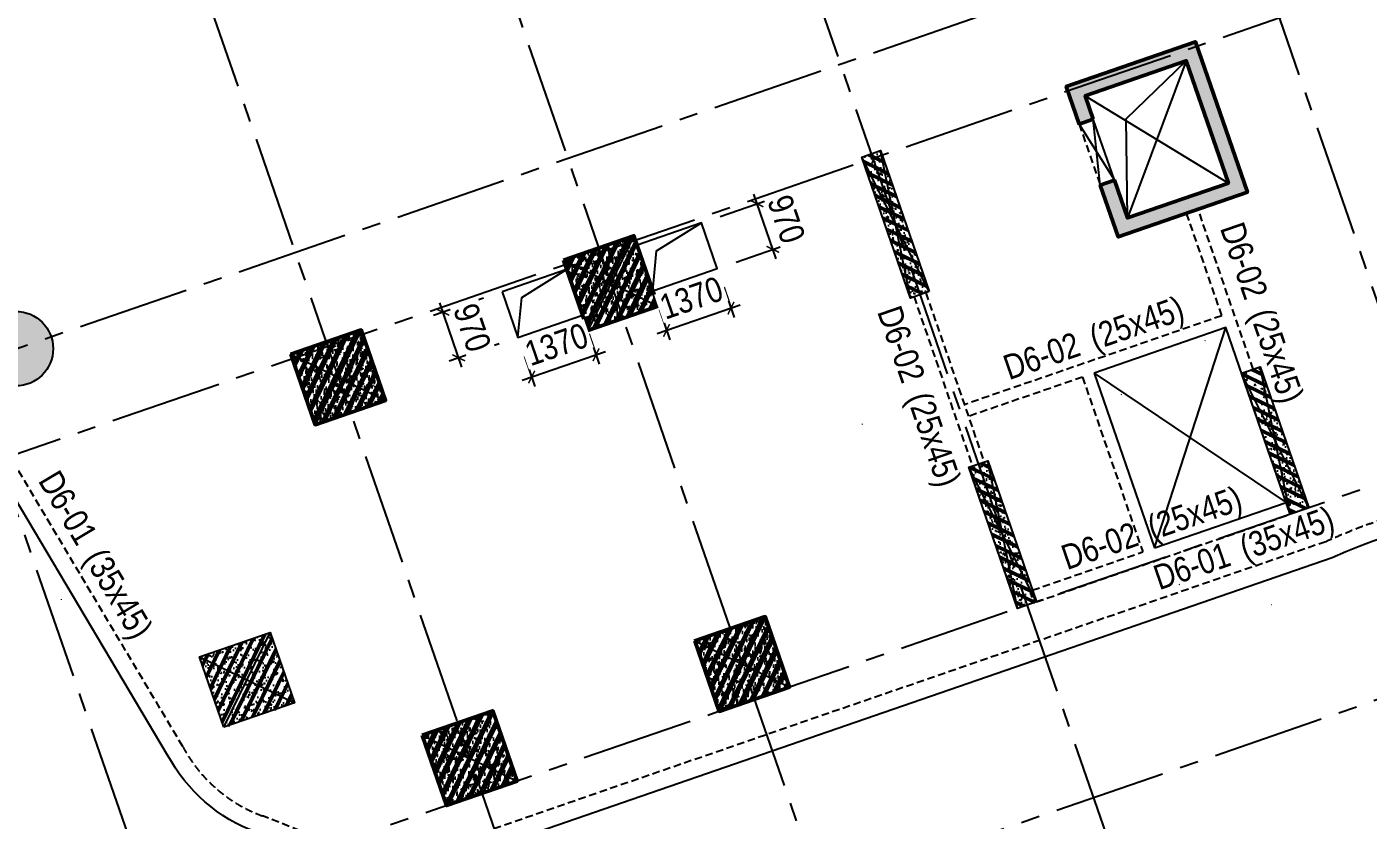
# Model space of a CAD drawing. Header units: millimetres. Extents: x -340714 to 2967022, y -655653 to 62.
# Drawn here: x 1503784 to 1530763, y -318854 to -302903 of the extents above; entities that cross this region are included whole.
import ezdxf
from ezdxf.enums import TextEntityAlignment as Align

# ---------------------------------------------------------------- set-up
doc = ezdxf.new("R2010")
doc.units = ezdxf.units.MM
doc.header["$LTSCALE"] = 100
doc.header["$PDMODE"] = 32
doc.header["$PDSIZE"] = 2.5
doc.linetypes.add('CENTER2', pattern=[1.125, 0.75, -0.125, 0.125, -0.125])
doc.linetypes.add('DASHED', pattern=[4.5, 3, -1.5])
for name, color, linetype in [('A-GLAZ', 135, 'Continuous'), ('ccu11-Khuat', 9, 'DASHED'), ('ccu11-Thay', 7, 'Continuous'), ('ccu12-Hatch', 250, 'Continuous'), ('ccu12-Manh', 8, 'Continuous'), ('ccu12-Text', 31, 'Continuous'), ('ccu12-Thay', 7, 'Continuous'), ('ccu12-Truc', 13, 'CENTER2'), ('KC-Betong', 6, 'Continuous'), ('KC2-DIM', 251, 'Continuous'), ('KT-Dim', 8, 'Continuous'), ('Xref.Asix of Basement B2$0$AUDIT_I_220805193045-5', 6, 'Continuous'), ('Xref_ST_MBDV Cot vach 30.7.2022|Xref_ST_MBDV Cot vach 30.7.2022|Xref_ST_MBDV Cot vach 30.7.2022|Xref_ST_MBDV Cot vach 30.7.2022|KC-Betong', 6, 'Continuous')]:
    doc.layers.add(name, color=color, linetype=linetype)
doc.layers.add('ccu12-Tencaukien', color=9, linetype='Continuous', lineweight=15)
doc.layers.add('KT-Net cot vach', color=6, linetype='Continuous', lineweight=50)
doc.styles.add('Arial Narrow', font='ARIALN.TTF')
doc.dimstyles.new('ccu12-200', dxfattribs={"dimscale": 200, "dimtxt": 2.5, "dimasz": 1, "dimexe": 1, "dimexo": 2, "dimgap": 1, "dimtad": 1, "dimdec": 0, "dimrnd": 5, "dimdsep": 46, "dimtxsty": 'Arial Narrow', "dimblk": 'ARCHTICK', "dimcen": -1, "dimdle": 1, "dimclrd": 256, "dimclre": 256, "dimclrt": 3, "dimadec": 0, "dimazin": 2, "dimtfac": 0.1, "dimtdec": 0, "dimtmove": 0, "dimatfit": 1, "dimldrblk": 'ARCHTICK', "dimfxl": 1, "dimtvp": 0.8333333333333334, "dimtolj": 1, "dimtzin": 12, "dimarcsym": 0})
pattern_1 = [(49.99999999999999, (-549.9999999999709, 3049.999999999996), (286.9040730403014, -25.10085399303804), [30, -330]), (355, (-549.9999999999709, 3049.999999999996), (-55.50053344520001, 300.8768534800047), [24, -264]), (100.4514, (-526.0913279999709, 3047.908263999996), (231.4037526856086, 275.7758168243814), [25.496076, -280.4568448]), (46.18420000000001, (-549.9999999999709, 3129.999999999996), (426.8964194502578, -66.20760573160723), [45, -495]), (96.6356, (-514.4253019999708, 3124.482677199996), (373.8650822194813, 389.6471483601767), [38.2441152, -420.6852]), (351.1842, (-549.9999999999709, 3129.999999999996), (373.8647780534509, 389.6474403701299), [36, -396]), (21, (-509.9999999999709, 3109.999999999996), (238.7628208473847, -161.0475562661355), [30, -330]), (326.0000000000001, (-509.9999999999709, 3109.999999999996), (97.32613276863269, 290.0600180187412), [24, -264]), (71.4514, (-490.1031067999709, 3096.579357599996), (336.089051432596, 129.012198683981), [25.496076, -280.4568448]), (37.50000000000001, (-549.9999999999709, 3049.999999999996), (4.863942126916267, 133.1575415325246), [0, -260.8, 0, -268, 0, -265]), (7.499999999999999, (-549.9999999999709, 3049.999999999996), (105.2278149768594, 157.7646847529441), [0, -152.8, 0, -254.8, 0, -101]), (327.5, (-639.1999999999709, 3049.999999999996), (213.5289744689636, -9.021948693751902), [0, -100, 0, -312, 0, -414]), (317.5, (-679.1999999999709, 3049.999999999996), (233.2744677369545, 40.04199293292709), [0, -130, 0, -207.2, 0, -294]), (45, (-549.9999999999709, 3049.999999999996), (-120.2081528017131, 120.2081528017131), []), (45, (-549.9999999999709, 3098.999999999996), (-120.2081528017131, 120.2081528017131), [])]

# ---------------------------------------------------------------- blocks, each defined once
blk = doc.blocks.new('_ARCHTICK')
at = {"color": 0, "linetype": 'ByBlock', "const_width": 0.15}
blk.add_lwpolyline([(-0.5, -0.5), (0.5, 0.5)], dxfattribs=at)
blk = doc.blocks.new('*D1051')
at = {"layer": 'Defpoints', "color": 0, "transparency": 16777216}
for p in [(312031.6406073518, -68726.15748089246, 6.01303727872371e-05), (315815.1615228205, -77470.31876241161), (312921.1710340638, -78469.46356395993)]:
    blk.add_point(p, dxfattribs=at)
at = {"layer": 'KT-Dim', "lineweight": -2, "transparency": 16777216}
for p, q in [((311653.5404447144, -68856.69585461266), (309631.7827940224, -69554.70390077842)), ((309755.5636884811, -69300.38463259961), (312986.4402209239, -78658.51364527874)), ((315437.0613601831, -77600.8571361318), (312732.1209527451, -78534.73275082007))]:
    blk.add_line(p, q, dxfattribs=at)
at = {"layer": 'KT-Dim', "lineweight": -2, "transparency": 16777216, "xscale": 200, "yscale": 200, "zscale": 200}
for p, rotation in [((309820.8328753412, -69489.43471391835), 109.0471379637702), ((312921.1710340638, -78469.46356396), 289.0471379637702)]:
    blk.add_blockref('_ARCHTICK', p, dxfattribs=dict(at, rotation=rotation))
at = {"layer": 'KT-Dim', "color": 3, "transparency": 16777216, "insert": (311801.361698141, -73830.8682427258), "char_height": 500, "attachment_point": 5, "rotation": 289.0471379637702, "style": 'Arial Narrow'}
blk.add_mtext('\\A1;9500', dxfattribs=at)
blk = doc.blocks.new('LOI-B2-T1-PN')
at = {"layer": 'KT-Net cot vach'}
h = blk.add_hatch(dxfattribs=at)
h.set_pattern_fill('1BETONG2-BOP', color=250, scale=30, style=0, pattern_type=2)
h.set_pattern_definition([(69.04713795401962, (17329.27607425128, -10971.50260310754), (209.5408150160534, 52.4275389604423), [22.49999999999969, -247.4999999999975]), (14.04713795401967, (17329.27607425128, -10971.50260310754), (-112.9888797136512, 199.7186960031902), [17.99999999999969, -197.9999999999975]), (119.4985379540196, (17346.73780785326, -10967.13364041253), (96.55213107871269, 252.1461576231357), [19.12205699999969, -210.3426335999975]), (65.23133795401962, (17309.69531820284, -10914.78757870855), (318.8479477665745, 57.54985840890612), [33.74999999999938, -371.2499999999951]), (115.6827379540196, (17336.26598341332, -10909.99177388585), (169.6772687876662, 367.7426062021764), [28.6830864, -315.5139]), (10.23133795401963, (17309.69531820284, -10914.78757870855), (169.6769816806724, 367.7427387715611), [26.99999999999998, -296.9999999999997]), (40.04713795401962, (17342.94801941456, -10919.17595678411), (208.685901516953, -55.73324418241951), [22.5, -247.5]), (245.0471379540196, (17342.94801941456, -10919.17595678411), (226.3167839920097, -37.87819630967974), [17.99999999999969, -197.9999999999975]), (90.49853795401853, (17360.33850826637, -10923.8204049003), (206.6892795315937, 173.7225965344256), [19.12205699999998, -210.3426335999998]), (86.54713795401962, (17329.27607425128, -10971.50260310754), (-73.0343233223647, 68.21249018210884), [0, -195.6, 0, -201, 0, -198.75]), (23.54713795401962, (17329.27607425128, -10971.50260310754), (43.13773376636044, 135.5289346431329), [0, -114.6, 0, -191.1, 0, -75.75]), (346.5471379540196, (17266.03882204636, -10993.33514610148), (153.5869696668104, 45.86723397553281), [0, -75, 0, -234, 0, -310.5]), (336.5471379540196, (17237.68130984704, -11003.12552412564), (155.5764329255628, 85.4834131405494), [0, -97.5, 0, -155.4, 0, -220.5]), (334.0471379540196, (17329.27607425128, -10971.50260310754), (55.79802255084359, 114.6421854267248), []), (334.0471379540196, (17317.28286117164, -10936.76465066319), (55.79802255084359, 114.6421854267248), [])])
h.paths.add_polyline_path([(25769.4421054757, -4009.780734042346), (25606.26913840405, -3537.155530718795), (27638.55751273676, -2835.511772305064), (28487.05694148701, -5293.162829644221), (26454.76856718177, -5994.806588023377), (26193.69181985583, -5238.606262686721), (25910.11669786007, -5336.51004292554), (26269.09722542635, -6376.285490257374), (28868.53584372334, -5478.834171400697), (27824.22885449312, -2454.032870068273), (25224.79023616516, -3351.484188966162), (25485.8669834797, -4107.684514281049)])
at = {"layer": 'ccu11-Khuat', "color": 6, "ltscale": 0.5}
blk.add_lwpolyline([(25485.8669834797, -4107.684514281049), (25910.11670713022, -5336.510039724992)], dxfattribs=at)
at = {"layer": 'ccu11-Thay', "color": 6, "ltscale": 0.5}
blk.add_lwpolyline([(26193.69181980856, -5238.606265068287), (25769.4421054757, -4009.780734042346)], dxfattribs=at)
at = {"layer": 'ccu12-Manh', "ltscale": 0.5}
blk.add_lwpolyline([(26454.76856718177, -5994.806588023377), (26430.91777725192, -4005.400958340731), (27638.55751273676, -2835.511772305064)], dxfattribs=at)
at = {"layer": 'KC2-DIM', "ltscale": 0.5}
for points in [[(27638.55751273676, -2835.511772305064), (26454.76856718177, -5994.806588023377)], [(25606.26913840405, -3537.155530718795), (28487.05694148701, -5293.162829644221)], [(25910.11670713022, -5336.510039724992), (25769.44210471108, -4009.780734306318)], [(25485.86699274892, -4107.68451108085), (26193.6918190791, -5238.606262954941)]]:
    blk.add_lwpolyline(points, dxfattribs=at)
at = {"layer": 'KT-Net cot vach'}
blk.add_lwpolyline([(25769.4421054757, -4009.780734042346), (25606.26913840405, -3537.155530718795), (27638.55751273676, -2835.511772305064), (28487.05694148701, -5293.162829644221), (26454.76856718177, -5994.806588023377), (26193.69181985583, -5238.606262686721), (25910.11669786007, -5336.51004292554), (26269.09722542635, -6376.285490257374), (28868.53584372334, -5478.834171400697), (27824.22885449312, -2454.032870068273), (25224.79023616516, -3351.484188966162), (25485.8669834797, -4107.684514281049)], close=True, dxfattribs=at)
blk = doc.blocks.new('*U147')
h = blk.add_hatch()
h.set_pattern_fill('VATLIEU04', color=250, scale=40, style=0, pattern_type=2)
h.set_pattern_definition(pattern_1)
h.paths.add_polyline_path([(-475, -474.9999999999998), (-75, -475.0000000000038), (-74.9999999999709, 2524.999999999996), (-474.9999999999709, 2525)])
at = {"color": 6, "ltscale": 0.25}
blk.add_lwpolyline([(-475, -474.9999999999998), (-75, -475.0000000000038), (-74.9999999999709, 2524.999999999996), (-474.9999999999709, 2525)], close=True, dxfattribs=at)
at = {"layer": 'Defpoints', "linetype": 'ByBlock', "ltscale": 30}
for p, q in [((-75, -475.0000000000038), (-474.9999999999709, 2525)), ((-475, -474.9999999999998), (-74.9999999999709, 2524.999999999996))]:
    blk.add_line(p, q, dxfattribs=at)
blk = doc.blocks.new('*U151')
h = blk.add_hatch()
h.set_pattern_fill('VATLIEU04', color=250, scale=40, style=0, pattern_type=2)
h.set_pattern_definition([(49.99999999999999, (550, -550), (286.9040730403014, -25.10085399303804), [30, -330]), (355, (550, -550), (-55.50053344520001, 300.8768534800047), [24, -264]), (100.4514, (573.908672, -552.091736), (231.4037526856086, 275.7758168243814), [25.496076, -280.4568448]), (46.18420000000001, (550, -470), (426.8964194502578, -66.20760573160723), [45, -495]), (96.6356, (585.574698, -475.5173228), (373.8650822194813, 389.6471483601767), [38.2441152, -420.6852]), (351.1842, (550, -470), (373.8647780534509, 389.6474403701299), [36, -396]), (21, (590, -490), (238.7628208473847, -161.0475562661355), [30, -330]), (326.0000000000001, (590, -490), (97.32613276863269, 290.0600180187412), [24, -264]), (71.4514, (609.8968932, -503.4206424), (336.089051432596, 129.012198683981), [25.496076, -280.4568448]), (37.50000000000001, (550, -550), (4.863942126916267, 133.1575415325246), [0, -260.8, 0, -268, 0, -265]), (7.499999999999999, (550, -550), (105.2278149768594, 157.7646847529441), [0, -152.8, 0, -254.8, 0, -101]), (327.5, (460.8, -550), (213.5289744689636, -9.021948693751902), [0, -100, 0, -312, 0, -414]), (317.5, (420.8, -550), (233.2744677369545, 40.04199293292709), [0, -130, 0, -207.2, 0, -294]), (45, (550, -550), (-120.2081528017131, 120.2081528017131), []), (45, (550, -501), (-120.2081528017131, 120.2081528017131), [])])
h.paths.add_polyline_path([(-475, 475), (1025, 475), (1025, -1025), (-475, -1025)])
at = {"color": 6, "ltscale": 0.25}
blk.add_lwpolyline([(-475, 475), (1025, 475), (1025, -1025), (-475, -1025)], close=True, dxfattribs=at)
at = {"layer": 'Defpoints', "linetype": 'ByBlock', "ltscale": 30}
for p, q in [((1025, 475), (-475, -1025)), ((-475, 475), (1025, -1025))]:
    blk.add_line(p, q, dxfattribs=at)
blk = doc.blocks.new('*U148')
h = blk.add_hatch()
h.set_pattern_fill('VATLIEU04', color=250, scale=40, style=0, pattern_type=2)
h.set_pattern_definition([(49.99999999999999, (550.0000000000146, 1549.999999999985), (286.9040730403014, -25.10085399303804), [30, -330]), (355, (550.0000000000146, 1549.999999999985), (-55.50053344520001, 300.8768534800047), [24, -264]), (100.4514, (573.9086720000146, 1547.908263999985), (231.4037526856086, 275.7758168243814), [25.496076, -280.4568448]), (46.18420000000001, (550.0000000000146, 1629.999999999985), (426.8964194502578, -66.20760573160723), [45, -495]), (96.6356, (585.5746980000147, 1624.482677199985), (373.8650822194813, 389.6471483601767), [38.2441152, -420.6852]), (351.1842, (550.0000000000146, 1629.999999999985), (373.8647780534509, 389.6474403701299), [36, -396]), (21, (590.0000000000146, 1609.999999999985), (238.7628208473847, -161.0475562661355), [30, -330]), (326.0000000000001, (590.0000000000146, 1609.999999999985), (97.32613276863269, 290.0600180187412), [24, -264]), (71.4514, (609.8968932000146, 1596.579357599985), (336.089051432596, 129.012198683981), [25.496076, -280.4568448]), (37.50000000000001, (550.0000000000146, 1549.999999999985), (4.863942126916267, 133.1575415325246), [0, -260.8, 0, -268, 0, -265]), (7.499999999999999, (550.0000000000146, 1549.999999999985), (105.2278149768594, 157.7646847529441), [0, -152.8, 0, -254.8, 0, -101]), (327.5, (460.8000000000145, 1549.999999999985), (213.5289744689636, -9.021948693751902), [0, -100, 0, -312, 0, -414]), (317.5, (420.8000000000145, 1549.999999999985), (233.2744677369545, 40.04199293292709), [0, -130, 0, -207.2, 0, -294]), (45, (550.0000000000146, 1549.999999999985), (-120.2081528017131, 120.2081528017131), []), (45, (550.0000000000146, 1598.999999999985), (-120.2081528017131, 120.2081528017131), [])])
h.paths.add_polyline_path([(-475, -474.9999999999998), (1025, -475.0000000000146), (1025.000000000015, 1024.999999999985), (-474.9999999999854, 1025)])
at = {"color": 6, "ltscale": 0.25}
blk.add_lwpolyline([(-475, -474.9999999999998), (1025, -475.0000000000146), (1025.000000000015, 1024.999999999985), (-474.9999999999854, 1025)], close=True, dxfattribs=at)
at = {"layer": 'Defpoints', "linetype": 'ByBlock', "ltscale": 30}
for p, q in [((1025, -475.0000000000146), (-474.9999999999854, 1025)), ((-475, -474.9999999999998), (1025.000000000015, 1024.999999999985))]:
    blk.add_line(p, q, dxfattribs=at)
blk = doc.blocks.new('*U339')
h = blk.add_hatch()
h.set_pattern_fill('VATLIEU04', color=250, scale=40, style=0, pattern_type=2)
h.set_pattern_definition(pattern_1)
h.paths.add_polyline_path([(-475, -474.9999999999998), (-75, -475.0000000000038), (-74.9999999999709, 2524.999999999996), (-474.9999999999709, 2525)])
at = {"color": 6, "ltscale": 0.25}
blk.add_lwpolyline([(-475, -474.9999999999998), (-75, -475.0000000000038), (-74.9999999999709, 2524.999999999996), (-474.9999999999709, 2525)], close=True, dxfattribs=at)
at = {"layer": 'Defpoints', "linetype": 'ByBlock', "ltscale": 30}
for p, q in [((-75, -475.0000000000038), (-474.9999999999709, 2525)), ((-475, -474.9999999999998), (-74.9999999999709, 2524.999999999996))]:
    blk.add_line(p, q, dxfattribs=at)
blk = doc.blocks.new('MBDVCOTVACH-T2-T6-PN')
at = {"layer": 'ccu12-Hatch', "ltscale": 0.5}
h = blk.add_hatch(dxfattribs=at)
h.set_pattern_fill('BETONG', color=256, scale=50, pattern_type=2)
h.set_pattern_definition([(0, (-1923553.406636358, 300749.4537652719), (0, 259.8076212), [6.25, -143.75]), (0, (-1923553.406636358, 300760.2790828219), (0, 259.8076212), [6.25, -143.75]), (120, (-1923553.406636358, 300749.4537652719), (-225.0000000560045, -129.9038105999999), [6.249999999999998, -143.7499999999999]), (120, (-1923544.031636358, 300754.866424072), (-225.0000000560045, -129.9038105999999), [6.249999999999998, -143.7499999999999]), (0, (-1923478.406636358, 300879.3575758719), (0, 259.8076212), [6.25, -143.75]), (0, (-1923478.406636358, 300890.1828934219), (0, 259.8076212), [6.25, -143.75]), (120, (-1923478.406636358, 300879.3575758719), (-225.0000000560045, -129.9038105999999), [6.249999999999998, -143.7499999999999]), (120, (-1923469.031636358, 300884.7702346719), (-225.0000000560045, -129.9038105999999), [6.249999999999998, -143.7499999999999]), (59.99999999999999, (-1923547.156636358, 300749.4537652719), (-225.0000000560045, 129.9038106), [6.25, -143.75]), (59.99999999999999, (-1923556.531636358, 300754.866424072), (-225.0000000560045, 129.9038106), [6.25, -143.75]), (59.99999999999999, (-1923472.156636358, 300619.5499546719), (-225.0000000560045, 129.9038106), [6.25, -143.75]), (59.99999999999999, (-1923481.531636358, 300624.962613472), (-225.0000000560045, 129.9038106), [6.25, -143.75]), (45, (-1923553.406636358, 300749.4537652719), (-53.03300858899107, 53.03300858899107), []), (49.99999999999999, (-1923553.406636358, 300749.4537652719), (358.6300913003767, -31.37606749129755), [37.5, -412.5]), (355, (-1923553.406636358, 300749.4537652719), (-69.3756668065, 376.0960668500059), [30, -330]), (100.4514, (-1923523.520796358, 300746.8390952719), (289.2546908570108, 344.7197710304768), [31.870095, -350.571056]), (46.18420000000001, (-1923553.406636358, 300849.4537652719), (533.6205243128222, -82.75950716450905), [56.25, -618.75]), (96.6356, (-1923508.938263858, 300842.557111772), (467.3313527743517, 487.0589354502209), [47.805144, -525.8565]), (351.1842, (-1923553.406636358, 300849.4537652719), (467.3309725668136, 487.0593004626623), [45, -495]), (21, (-1923503.406636358, 300824.4537652719), (298.4535260592309, -201.3094453326694), [37.5, -412.5]), (326.0000000000001, (-1923503.406636358, 300824.4537652719), (121.6576659607909, 362.5750225234265), [30, -330]), (71.4514, (-1923478.535519858, 300807.6779622719), (420.111314290745, 161.2652483549762), [31.870095, -350.571056]), (37.50000000000001, (-1923553.406636358, 300749.4537652719), (6.079927658645334, 166.4469269156558), [0, -326, 0, -335, 0, -331.25]), (7.499999999999999, (-1923553.406636358, 300749.4537652719), (131.5347687210743, 197.2058559411801), [0, -191, 0, -318.5, 0, -126.25]), (327.5, (-1923664.906636358, 300749.4537652719), (266.9112180862045, -11.27743586718988), [0, -125, 0, -390, 0, -517.5]), (317.5, (-1923714.906636358, 300749.4537652719), (291.5930846711931, 50.05249116615887), [0, -162.5, 0, -259, 0, -367.5])])
edge = h.paths.add_edge_path()
edge.add_arc((4097.65261828457, -8624.055242631817), 750, 0, 360)
edge = h.paths.add_edge_path()
edge.add_arc((1410.005177336978, -253.7429474530509), 750, 0, 360)
edge = h.paths.add_edge_path()
edge.add_arc((101636.8044801299, -32126.61616641039), 750, 0, 360)
edge = h.paths.add_edge_path()
edge.add_arc((54389.03565472178, -32051.75711834745), 750, 0, 360)
at = {"layer": 'KC-Betong', "ltscale": 0.5}
blk.add_circle((4097.65261828457, -8624.055242631817, -3.111671581900167), 750, dxfattribs=at)
at = {"layer": 'KT-Net cot vach', "rotation": 19.04713795399666}
for p in [(15714.6191477098, -7137.365310385358), (10232.16678914404, -9030.171728394227), (18358.02121345303, -14793.89360237541), (12875.56885498972, -16686.700020271)]:
    blk.add_blockref('*U151', p, dxfattribs=at)
at = {"layer": 'Xref.Asix of Basement B2$0$AUDIT_I_220805193045-5', "linetype": 'ByBlock', "xscale": -0.9999999999999998, "rotation": 19.04713795400158}
blk.add_blockref('*U147', (29502.41619351669, -11528.16849046061), dxfattribs=at)
at = {"layer": 'Xref_ST_MBDV Cot vach 30.7.2022|Xref_ST_MBDV Cot vach 30.7.2022|Xref_ST_MBDV Cot vach 30.7.2022|Xref_ST_MBDV Cot vach 30.7.2022|KC-Betong', "linetype": 'ByBlock'}
for name, p, xscale, rotation in [('*U339', (21866.08068438037, -7182.322219422087), -0.9999999999999998, 19.04713795400158), ('*U339', (24019.96383572998, -13420.9749081356), -0.9999999999999998, 19.04713795400158), ('*U148', (8575.735922489548, -15632.19954286935, -1.28226888829186e-09), -1, 289.0471379540017)]:
    blk.add_blockref(name, p, dxfattribs=dict(at, xscale=xscale, rotation=rotation))
blk = doc.blocks.new('*U712')
at = {"layer": 'ccu12-Tencaukien', "color": 8, "ltscale": 10000}
blk.add_line((360.6565736538532, -155.3215232637356), (354.4065714950475, -155.3215232637356), dxfattribs=at)
at = {"layer": 'ccu12-Text', "color": 2, "style": 'Arial Narrow', "width": 0.8}
blk.add_attdef('SH', text='', height=300, dxfattribs=at).set_placement((275.6048113084853, 5.864471777974813), align=Align.BOTTOM_RIGHT)
at = {"layer": 'ccu12-Text', "color": 31, "style": 'Arial Narrow', "width": 0.8}
for tag, p in [('(', (507.5315725744504, -75.41116959831947)), ('KT', (632.605666770517, -75.41116959831947)), (')', (962.8971199221714, -75.41116959831947))]:
    blk.add_attdef(tag, text='', height=250, dxfattribs=at).set_placement(p, align=Align.BOTTOM_LEFT)
blk = doc.blocks.new('*U690')
at = {"layer": 'ccu12-Tencaukien', "color": 8, "ltscale": 10000}
blk.add_line((360.6565736538532, -155.3215232637356), (354.4065714950475, -155.3215232637356), dxfattribs=at)
at = {"layer": 'ccu12-Text', "color": 2, "style": 'Arial Narrow', "width": 0.8}
blk.add_attdef('SH', text='', height=300, dxfattribs=at).set_placement((275.6048113084853, 5.864471777974813), align=Align.BOTTOM_RIGHT)
at = {"layer": 'ccu12-Text', "color": 31, "style": 'Arial Narrow', "width": 0.8}
for tag, p in [('(', (507.5315725744504, -75.41116959831947)), ('KT', (632.605666770517, -75.41116959831947)), (')', (962.8971199221714, -75.41116959831947))]:
    blk.add_attdef(tag, text='', height=250, dxfattribs=at).set_placement(p, align=Align.BOTTOM_LEFT)
blk = doc.blocks.new('*D1082')
at = {"layer": 'KC2-DIM', "lineweight": -2, "ltscale": 0.5, "transparency": 16777216}
for p, q in [((18335.84273412436, -7390.815972107937), (18545.85654650004, -7999.114016423951)), ((16996.54420930124, -8322.4271798089), (18669.6374220159, -7744.794739025388)), ((17040.84967432412, -7837.910011008741), (17250.8634866998, -8446.208055324754))]:
    blk.add_line(p, q, dxfattribs=at)
at = {"layer": 'KC2-DIM', "lineweight": -2, "ltscale": 0.5, "transparency": 16777216, "xscale": 200, "yscale": 200, "zscale": 200}
for p, rotation in [((18480.58734555869, -7810.063939966742), 19.04714223141409), ((17185.59428575845, -8257.157978867544), 199.0471422314141)]:
    blk.add_blockref('_ARCHTICK', p, dxfattribs=dict(at, rotation=rotation))
at = {"layer": 'KC2-DIM', "color": 3, "ltscale": 0.5, "transparency": 16777216, "insert": (17684.50988739013, -7603.251227045501), "char_height": 500, "attachment_point": 5, "rotation": 19.04714223141409, "style": 'Arial Narrow', "bg_fill": 3, "box_fill_scale": 1.1, "bg_fill_color": 256, "bg_fill_true_color": 13158600, "bg_fill_transparency": 0}
blk.add_mtext('\\A1;1370', dxfattribs=at)
at = {"layer": 'Defpoints', "color": 0, "ltscale": 0.5, "transparency": 16777216}
for p in [(18205.30433224165, -7012.715819193516), (16910.31127244141, -7459.80985809432), (18480.58734555869, -7810.063939966742)]:
    blk.add_point(p, dxfattribs=at)
blk = doc.blocks.new('*D1083')
at = {"layer": 'Defpoints', "color": 0, "ltscale": 0.5, "transparency": 16777216}
for p in [(19006.526751343, -5709.912145106054), (17888.74875235325, -6095.822945300609), (18205.30433224165, -7012.715819193516)]:
    blk.add_point(p, dxfattribs=at)
at = {"layer": 'KC2-DIM', "lineweight": -2, "ltscale": 0.5, "transparency": 16777216}
for p, q in [((18266.84891108601, -5965.284560270552), (19195.57683070938, -5644.642952591025)), ((19388.35152374643, -6815.855098365347), (18941.25755882797, -5520.862065739669)), ((18583.40449097442, -6882.177434163459), (19512.13241059778, -6561.535826483933))]:
    blk.add_line(p, q, dxfattribs=at)
at = {"layer": 'KC2-DIM', "lineweight": -2, "ltscale": 0.5, "transparency": 16777216, "xscale": 200, "yscale": 200, "zscale": 200}
for p, rotation in [((19006.526751343, -5709.912145106054), 109.0471396776312), ((19323.0823312314, -6626.805018998962), 289.0471396776312)]:
    blk.add_blockref('_ARCHTICK', p, dxfattribs=dict(at, rotation=rotation))
at = {"layer": 'KC2-DIM', "color": 3, "ltscale": 0.5, "transparency": 16777216, "insert": (19595.16428028138, -6019.777672966031), "char_height": 500, "attachment_point": 5, "rotation": 289.04713967763115, "style": 'Arial Narrow', "bg_fill": 3, "box_fill_scale": 1.1, "bg_fill_color": 256, "bg_fill_true_color": 13158600, "bg_fill_transparency": 0}
blk.add_mtext('\\A1;970', dxfattribs=at)
blk = doc.blocks.new('*D1084')
at = {"layer": 'KC2-DIM', "lineweight": -2, "ltscale": 0.5, "transparency": 16777216}
for p, q in [((15622.97408673175, -8327.428887628086), (15832.98789910736, -8935.726931943875)), ((14283.67556190856, -9259.040095328819), (15956.76877462322, -8681.40765454531)), ((14327.98102693151, -8774.522926528887), (14537.99483930712, -9382.820970844678))]:
    blk.add_line(p, q, dxfattribs=at)
at = {"layer": 'KC2-DIM', "lineweight": -2, "ltscale": 0.5, "transparency": 16777216, "xscale": 200, "yscale": 200, "zscale": 200}
for p, rotation in [((15767.71869816601, -8746.676855486663), 19.04714223141409), ((14472.72563836577, -9193.770894387466), 199.0471422314141)]:
    blk.add_blockref('_ARCHTICK', p, dxfattribs=dict(at, rotation=rotation))
at = {"layer": 'KC2-DIM', "color": 3, "ltscale": 0.5, "transparency": 16777216, "insert": (14971.64123999745, -8539.864142565424), "char_height": 500, "attachment_point": 5, "rotation": 19.04714223141409, "style": 'Arial Narrow', "bg_fill": 3, "box_fill_scale": 1.1, "bg_fill_color": 256, "bg_fill_true_color": 13158600, "bg_fill_transparency": 0}
blk.add_mtext('\\A1;1370', dxfattribs=at)
at = {"layer": 'Defpoints', "color": 0, "ltscale": 0.5, "transparency": 16777216}
for p in [(15492.43568484904, -7949.328734713665), (14197.4426250488, -8396.422773614466), (15767.71869816601, -8746.676855486663)]:
    blk.add_point(p, dxfattribs=at)
blk = doc.blocks.new('*D1085')
at = {"layer": 'Defpoints', "color": 0, "ltscale": 0.5, "transparency": 16777216}
for p in [(13880.88704699208, -7479.529737585864), (12688.35076046597, -7891.250676496696), (14197.44261129689, -8396.422616859607)]:
    blk.add_point(p, dxfattribs=at)
at = {"layer": 'KC2-DIM', "lineweight": -2, "ltscale": 0.5, "transparency": 16777216}
for p, q in [((13502.78688604064, -7610.068116189619), (12499.30067999025, -7956.519865798573)), ((13070.17551407266, -8997.193636246157), (12623.08157116409, -7702.200596020976)), ((13819.34245034546, -8526.960995463362), (12815.85624429506, -8873.412745072315))]:
    blk.add_line(p, q, dxfattribs=at)
at = {"layer": 'KC2-DIM', "lineweight": -2, "ltscale": 0.5, "transparency": 16777216, "xscale": 200, "yscale": 200, "zscale": 200}
for p, rotation in [((12688.35076046597, -7891.250676496696), 109.0471387038152), ((13004.90632477078, -8808.143555770439), 289.0471387038152)]:
    blk.add_blockref('_ARCHTICK', p, dxfattribs=dict(at, rotation=rotation))
at = {"layer": 'KC2-DIM', "color": 3, "ltscale": 0.5, "transparency": 16777216, "insert": (13276.98828413788, -8201.116214361607), "char_height": 500, "attachment_point": 5, "rotation": 289.0471387038152, "style": 'Arial Narrow', "bg_fill": 3, "box_fill_scale": 1.1, "bg_fill_color": 256, "bg_fill_true_color": 13158600, "bg_fill_transparency": 0}
blk.add_mtext('\\A1;970', dxfattribs=at)
blk = doc.blocks.new('MBKC-T6-PN')
at = {"layer": 'ccu11-Khuat', "ltscale": 0.5}
for p, q in [((22399.19516580855, -7500.777789080574), (23574.04052424873, -10903.67925456457)), ((22162.88256403874, -7582.364272304578), (23337.72792247869, -10985.26573778957))]:
    blk.add_line(p, q, dxfattribs=at)
at = {"layer": 'ccu11-Khuat', "ltscale": 0.5, "elevation": -0.0003901197252574179}
blk.add_lwpolyline([(31224.41949791997, 10401.15608117677, -0.1203839840985264), (42572.85465626395, 11719.39024886949), (58379.85115727969, 7611.132730447047, -0.2258253160871416), (60186.44089432061, 5977.409135053749), (65551.80771612958, -9531.095751609828, 0.2919429440186994), (69736.50495830015, -12426.6161779894), (99368.00793614518, -12426.6161779894, -0.2609853684017961), (101894.5837610736, -14307.26193159987), (105248.9736585456, -29866.61846812873, -0.450430548376512), (100589.6931814908, -35326.6158653514), (55455.61416863091, -35326.6158653514, -0.3270381078692864), (50922.90468503162, -31997.94642836676), (46413.0024276413, -18965.37748569861, 0.4276044270060953), (30445.87231722521, -12504.80555859185), (12824.43251889106, -18584.35473983688, -0.1315578741241553), (10225.70651983377, -18473.84767023224), (9061.065310114762, -18020.38528109412, -0.1846755877232493), (7455.469289202709, -16623.04162249499), (2976.957835427951, -9107.263866643538, -0.02202630655650502), (-406.9169527727645, -3413.25466246967, -0.3992423458823245), (1800.966408062493, 257.1217708188342)], format="xyb", close=True, dxfattribs=at)
at = {"layer": 'ccu11-Khuat', "ltscale": 0.5, "elevation": 1.470225069615539e-08}
for points in [[(27639.36915382789, -5903.201671051444), (28350.80329097109, -7963.847559591348), (23175.89848677674, -9750.473759857705)], [(28985.2579315661, -9035.466570069024), (27875.6817554913, -5821.615187518997)], [(25549.71719465591, -9195.397475334408), (23257.48497000174, -9986.786361627106)], [(25549.71719467081, -9195.397475377249), (26763.72422445193, -12711.72943452228)], [(24623.97225253214, -13714.95498132077), (29727.98328719847, -11952.80472232221)], [(24542.38576899725, -13478.64237965841), (26763.72422445193, -12711.72943452228)]]:
    blk.add_lwpolyline(points, dxfattribs=at)
at = {"layer": 'ccu11-Thay', "elevation": -0.0003901197252574179}
blk.add_lwpolyline([(31106.50862324028, 10730.72166345781, -0.1205795836710196), (42638.87427653908, 12063.859528495), (58473.93031160696, 7948.309303218033, -0.2272385897093211), (60513.964432284, 6101.209794561379), (65878.81921774126, -9405.815059417277, 0.2908633368540378), (69743.13952882006, -12076.6161779894), (99390.07919017388, -12076.6161779894, -0.2655275921417467), (102229.2245215473, -14198.71881677723), (105593.7353260962, -29805.02123810095, -0.4513714951595503), (100592.7770390881, -35676.6158653514), (55455.39553553029, -35676.6158653514, -0.3267809868965265), (50590.57907296135, -32107.86789232772), (46084.8424524439, -19087.33667168533, 0.427810969143063), (30575.2745344413, -12830.40558466513), (12920.16765186726, -18921.57020124164, -0.1330764012900887), (10109.49357222929, -18804.19336872117), (8937.306803341722, -18347.79305564612, -0.183720991931343), (7150.621857264778, -16795.18900673359), (2680.126648878446, -9292.86400619999, -0.02215701127767281), (-737.5723420327995, -3537.213185448665, -0.4024491153328594), (1696.95094252727, 591.477936539799), (31106.50862324028, 10730.72166345781)], format="xyb", dxfattribs=at)
at = {"layer": 'ccu12-Manh', "ltscale": 0.5, "elevation": 1.470225069615539e-08}
for points in [[(27000.03682611557, -12630.14295099053), (28432.38977450738, -8200.160161253181)], [(25786.02979636891, -9113.810991785664), (29646.39680366684, -11716.4921206588)]]:
    blk.add_lwpolyline(points, dxfattribs=at)
at = {"layer": 'ccu12-Thay', "ltscale": 0.5, "elevation": 1.470225069615539e-08}
for points in [[(27000.03682611557, -12630.14295099053), (29646.39680366684, -11716.49212065886), (28432.38977450738, -8200.160161253181), (25786.02979631955, -9113.810991802718)], [(25786.02979631955, -9113.810991802718), (27000.03682611557, -12630.14295099053)]]:
    blk.add_lwpolyline(points, dxfattribs=at)
blk = doc.blocks.new('Grid-ST-flat-3')
at = {"layer": 'ccu12-Truc', "ltscale": 30}
for p, q in [((332626.6722212732, -42661.57128335354), (351715.9639600302, -97953.08526004129)), ((324450.2562037199, -45484.46361355273), (343539.5479429879, -100775.9775917197)), ((318967.803845129, -47377.27003148972), (338057.0955847398, -102668.7840106485)), ((313485.3514865386, -49270.0764494267), (332574.6432264913, -104561.5904295773)), ((306868.5986399635, -51554.49798831622), (325957.8903803295, -106846.0119696639)), ((348389.8671523776, -54057.7060485669), (307655.7401533651, -68121.08717252291)), ((349042.5590209738, -55948.20686175592), (308308.4320219613, -70011.58798571193)), ((377595.9390357226, -60477.92775269795), (312746.7367284152, -82866.99351539748)), ((352142.8453968058, -64928.08572440384), (311408.718397793, -78991.46684835991))]:
    blk.add_line(p, q, dxfattribs=at)
at = {"layer": 'KT-Dim'}
dim = blk.add_linear_dim(base=(312921.1710340638, -78469.46356395993, -5.460132575746401e-05), p1=(312031.640607352, -68726.15748089243, 5.529047029773082e-06), p2=(315815.1615228207, -77470.3187624116, -5.460132575746401e-05), angle=109.0471379637702, dimstyle='ccu12-200', dxfattribs=at)
dim.commit()
dim.dimension.update_dxf_attribs({"geometry": '*D1051', "text_midpoint": (311801.361698141, -73830.8682427258, -5.460132575746401e-05)})
blk = doc.blocks.new('LOMO-PODIUM-PN')
at = {"layer": 'ccu11-Thay', "ltscale": 0.5}
for points in [[(16593.7557044772, -6542.916851297545), (16910.31128097908, -7459.809765912592), (18205.30433224165, -7012.715819193516), (17888.74875235325, -6095.822945300606), (16593.75571667799, -6542.916886637453)], [(13880.88703479129, -7479.529702245956), (14197.44261129317, -8396.422616861004), (15492.43566255574, -7949.328670141927), (15175.88008266734, -7032.435796249076), (13880.88704699208, -7479.529737585864)]]:
    blk.add_lwpolyline(points, dxfattribs=at)
at = {"layer": 'ccu12-Manh', "ltscale": 0.5}
for points in [[(16910.3112809828, -7459.809765911195), (16984.70658692741, -6656.886944778613), (17888.74875235325, -6095.822945300664)], [(14197.44261129689, -8396.422616859607), (14271.8379172415, -7593.499795727024), (15175.88008266734, -7032.435796249076)]]:
    blk.add_lwpolyline(points, dxfattribs=at)
at = {"layer": 'KC2-DIM', "color": 252, "ltscale": 0.5}
for base, p1, p2, angle, picture, middle in [((18480.58734555869, -7810.063939966742), (16910.31127244141, -7459.809858094319), (18205.30433224165, -7012.715819193516), 19.047142231414092, '*D1082', (17833.09081565857, -8033.610959417143)), ((15767.71869816601, -8746.676855486663), (14197.4426250488, -8396.422773614468), (15492.43568484904, -7949.328734713665), 19.047142231414064, '*D1084', (15120.22216826589, -8970.223874937064))]:
    dim = blk.add_linear_dim(base=base, p1=p1, p2=p2, angle=angle, dimstyle='ccu12-200', override={"dimfxl": 150, "dimtfill": 1}, dxfattribs=at)
    dim.commit()
    dim.dimension.update_dxf_attribs({"geometry": picture, "text_midpoint": middle, "dimtype": 129})
for base, p1, p2, angle, picture, middle in [((19006.526751343, -5709.912145106054), (18205.30433224165, -7012.715819193516), (17888.74875235325, -6095.822945300606), 109.047139677631, '*D1083', (19164.8045412872, -6168.35858205251)), ((12688.35076046597, -7891.250676496696), (14197.44261129689, -8396.422616859607), (13880.88704699208, -7479.529737585864), 109.04713870381502, '*D1085', (12846.62854261837, -8349.697116133566))]:
    dim = blk.add_linear_dim(base=base, p1=p1, p2=p2, angle=angle, dimstyle='ccu12-200', override={"dimfxl": 150, "dimtfill": 1}, dxfattribs=at)
    dim.commit()
    dim.dimension.update_dxf_attribs({"geometry": picture, "text_midpoint": middle, "dimtype": 129})

msp = doc.modelspace()

# ---------------------------------------------------------------- linework, layer by layer
at = {"layer": 'A-GLAZ'}
msp.add_lwpolyline([(1530571.839852448, -290018.7321018141, -0.1205795836710196), (1542104.205505747, -288685.5942367769), (1557939.261540815, -292801.1444620539, -0.2272385897093211), (1559979.295661492, -294648.2439707106), (1565344.150446949, -310155.2688246892, 0.2908633368540378), (1569208.470758028, -312826.0699432613), (1598855.410419382, -312826.0699432613, -0.2655275921417467), (1601694.555750755, -314948.1725820492), (1605059.066555304, -330554.4750033729, -0.4513714951595503), (1600058.108268296, -336426.0696306233), (1554920.726764738, -336426.0696306233, -0.3267809868965265), (1550055.910302169, -332857.3216575996), (1545550.173681652, -319836.7904369573, 0.427810969143063), (1530040.605763649, -313579.8593499371), (1512385.498881075, -319671.0239665136, -0.1330764012900887), (1509574.824801437, -319553.6471339931), (1508402.63803255, -319097.2468209181, -0.183720991931343), (1506615.953086473, -317544.6427720055), (1502145.457878086, -310042.3177714719, -0.02215701127767281), (1498727.758887175, -304286.6669507206, -0.4024491153328594), (1501162.282171735, -300157.9758287321), (1530571.839852448, -290018.7321018141)], format="xyb", dxfattribs=at)

# ---------------------------------------------------------------- block references
for name, p in [('Grid-ST-flat-3', (1190502.748393996, -243129.7985158589)), ('LOI-B2-T1-PN', (1499465.331229208, -300749.4537652719))]:
    msp.add_blockref(name, p)
at = {"layer": 'ccu12-Tencaukien', "extrusion": (-9.80437330037572e-07, -4.376655619254602e-07, 0.9999999999994236)}
ref = msp.add_blockref('*U712', (1527977.662105583, -308701.2425693126, -2.471224919682354), dxfattribs=dict(at, xscale=1.815893337873054, yscale=1.815893337873054, zscale=1.815893337873054, rotation=249.4698337379082))
ref.add_attrib('KT', '(25x45)', dxfattribs={"color": 31, "extrusion": (-9.80437330037572e-07, -4.376655619254602e-07, 0.9999999999994236), "height": 499.9999999999999, "rotation": 289.0210070006092, "style": 'Arial Narrow'}).set_placement((1528234.622064543, -308727.422329249, -1.363756194052022), align=Align.BOTTOM_LEFT)
ref.add_attrib('SH', 'D6-02', dxfattribs={"color": 2, "extrusion": (-9.80437330037572e-07, -4.376655619254602e-07, 0.9999999999994236), "height": 499.9999999999999, "rotation": 289.0210070006092, "style": 'Arial Narrow'}).set_placement((1528143.222904423, -308472.3855835288, -1.363545111881207), align=Align.BOTTOM_RIGHT)
at = {"layer": 'ccu12-Tencaukien', "extrusion": (4.376655619254604e-07, -9.80437330037572e-07, 0.9999999999994236)}
ref = msp.add_blockref('*U712', (1525291.527101246, -309807.5823868136, -0.1363677880248271), dxfattribs=dict(at, xscale=1.815893337873054, yscale=1.815893337873054, zscale=1.815893337873054, rotation=339.469833737933))
ref.add_attrib('KT', '(25x45)', dxfattribs={"color": 31, "extrusion": (4.376655619254604e-07, -9.80437330037572e-07, 0.9999999999994236), "height": 499.9999999999999, "rotation": 19.02100700350106, "style": 'Arial Narrow'}).set_placement((1525317.706861182, -309550.6224278539, 0.9711009376055049), align=Align.BOTTOM_LEFT)
ref.add_attrib('SH', 'D6-02', dxfattribs={"color": 2, "extrusion": (4.376655619254604e-07, -9.80437330037572e-07, 0.9999999999994236), "height": 499.9999999999999, "rotation": 19.02100700350106, "style": 'Arial Narrow'}).set_placement((1525062.670115462, -309642.0215879746, 0.9713120197763192), align=Align.BOTTOM_RIGHT)
at = {"layer": 'ccu12-Tencaukien', "extrusion": (-9.80437330037572e-07, -4.376655619254602e-07, 0.9999999999994236)}
ref = msp.add_blockref('*U712', (1521083.565240144, -310381.3329604499, -2.463730372053371), dxfattribs=dict(at, xscale=1.815893337873054, yscale=1.815893337873054, zscale=1.815893337873054, rotation=249.4698337379082))
ref.add_attrib('KT', '(25x45)', dxfattribs={"color": 31, "extrusion": (-9.80437330037572e-07, -4.376655619254602e-07, 0.9999999999994236), "height": 499.9999999999999, "rotation": 289.0210070006092, "style": 'Arial Narrow'}).set_placement((1521340.525199104, -310407.5127203863, -1.356261646423038), align=Align.BOTTOM_LEFT)
ref.add_attrib('SH', 'D6-02', dxfattribs={"color": 2, "extrusion": (-9.80437330037572e-07, -4.376655619254602e-07, 0.9999999999994236), "height": 499.9999999999999, "rotation": 289.0210070006092, "style": 'Arial Narrow'}).set_placement((1521249.126038984, -310152.475974666, -1.356050564252224), align=Align.BOTTOM_RIGHT)
at = {"layer": 'ccu12-Tencaukien', "extrusion": (-6.171787210332722e-07, -8.785777874101225e-07, 0.9999999999994236)}
ref = msp.add_blockref('*U690', (1504644.498434038, -313726.9876250623, -1.833873163146418), dxfattribs=dict(at, xscale=1.815893337873055, yscale=1.815893337873055, zscale=1.815893337873055, rotation=280.3268573628184))
ref.add_attrib('KT', '(35x45)', dxfattribs={"color": 31, "extrusion": (-6.171787210332722e-07, -8.785777874101225e-07, 0.9999999999994236), "height": 499.9999999999999, "rotation": 300.7899236466144, "style": 'Arial Narrow'}).set_placement((1504792.114935335, -313669.1506336879, -0.6535200639038585), align=Align.BOTTOM_LEFT)
ref.add_attrib('SH', 'D6-01', dxfattribs={"color": 2, "extrusion": (-6.171787210332722e-07, -8.785777874101225e-07, 0.9999999999994236), "height": 499.9999999999999, "rotation": 300.7899236466144, "style": 'Arial Narrow'}).set_placement((1504669.243904976, -313445.6096591113, -0.6532634893244417), align=Align.BOTTOM_RIGHT)
at = {"layer": 'ccu12-Tencaukien', "extrusion": (4.376655619254604e-07, -9.80437330037572e-07, 0.9999999999994236)}
ref = msp.add_blockref('*U712', (1526457.912439299, -313626.7439978272, -0.1323728650922323), dxfattribs=dict(at, xscale=1.815893337873054, yscale=1.815893337873054, zscale=1.815893337873054, rotation=339.469833737933))
ref.add_attrib('KT', '(25x45)', dxfattribs={"color": 31, "extrusion": (4.376655619254604e-07, -9.80437330037572e-07, 0.9999999999994236), "height": 499.9999999999999, "rotation": 19.02100700350106, "style": 'Arial Narrow'}).set_placement((1526484.092199235, -313369.7840388678, 0.9750958605381005), align=Align.BOTTOM_LEFT)
ref.add_attrib('SH', 'D6-02', dxfattribs={"color": 2, "extrusion": (4.376655619254604e-07, -9.80437330037572e-07, 0.9999999999994236), "height": 499.9999999999999, "rotation": 19.02100700350106, "style": 'Arial Narrow'}).set_placement((1526229.055453514, -313461.1831989886, 0.9753069427089146), align=Align.BOTTOM_RIGHT)
ref = msp.add_blockref('*U712', (1528312.398792312, -314032.0095950953, -0.1312940048131307), dxfattribs=dict(at, xscale=1.815893337873054, yscale=1.815893337873054, zscale=1.815893337873054, rotation=339.469833737933))
ref.add_attrib('KT', '(35x45)', dxfattribs={"color": 31, "extrusion": (4.376655619254604e-07, -9.80437330037572e-07, 0.9999999999994236), "height": 499.9999999999999, "rotation": 19.02100700350106, "style": 'Arial Narrow'}).set_placement((1528338.578552249, -313775.0496361356, 0.9761747208172014), align=Align.BOTTOM_LEFT)
ref.add_attrib('SH', 'D6-01', dxfattribs={"color": 2, "extrusion": (4.376655619254604e-07, -9.80437330037572e-07, 0.9999999999994236), "height": 499.9999999999999, "rotation": 19.02100700350106, "style": 'Arial Narrow'}).set_placement((1528083.541806528, -313866.4487962565, 0.9763858029880157), align=Align.BOTTOM_RIGHT)
at = {"layer": 'KC2-DIM'}
msp.add_blockref('MBDVCOTVACH-T2-T6-PN', (1499465.331229208, -300749.4537652719), dxfattribs=at)

# ---------------------------------------------------------------- next in the draw order: block references
at = {"layer": 'ccu11-Thay'}
msp.add_blockref('LOMO-PODIUM-PN', (1499465.331229208, -300749.4537652719), dxfattribs=at)

# ---------------------------------------------------------------- next in the draw order: block references
at = {"layer": 'KC2-DIM', "ltscale": 0.5}
msp.add_blockref('MBKC-T6-PN', (1499465.331229208, -300749.4537652719), dxfattribs=at)

# ---------------------------------------------------------------- next in the draw order: block references
at = {"layer": 'ccu11-Thay'}
msp.add_blockref('LOMO-PODIUM-PN', (1499465.331229208, -300749.4537652719), dxfattribs=at)

doc.saveas('drawing.dxf')
